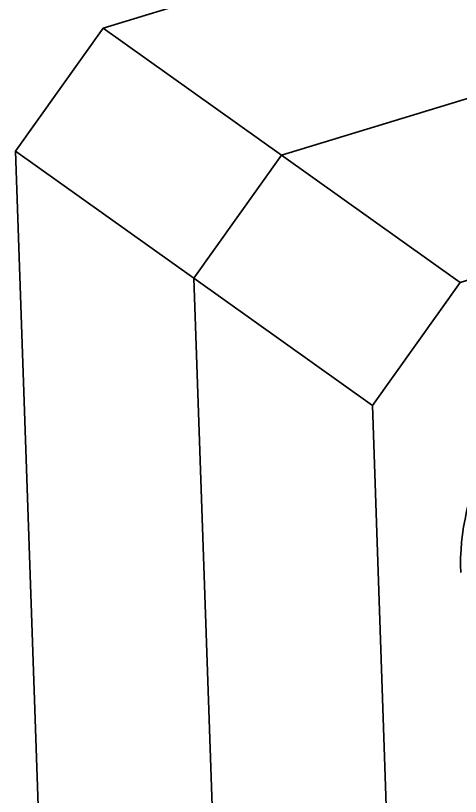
# Model space of a CAD drawing. Header units: millimetres. Extents: x 1333 to 129696, y -57210 to 105899.
# Drawn here: x 57133.19 to 57138.4, y 101195.87 to 101205.01 of the extents above; entities that cross this region are included whole.
import ezdxf

# ---------------------------------------------------------------- set-up
doc = ezdxf.new("R2010")
doc.units = ezdxf.units.MM
doc.header["$LTSCALE"] = 0.5

msp = doc.modelspace()

# ---------------------------------------------------------------- linework, layer by layer
at = {"color": 7, "lineweight": 35}
for p, q in [((57136.3081, 101203.3773), (57157.6114, 101209.8771)), ((57138.3979, 101201.8895), (57159.7011, 101208.3892)), ((57144.053, 101207.8658), (57134.2184, 101204.8652)), ((57146.7467, 101206.5622), (57136.3081, 101203.3773)), ((57133.787, 101186.05), (57133.1914, 101203.4264)), ((57135.8767, 101184.5622), (57135.2811, 101201.9385)), ((57135.2811, 101201.9385), (57136.0218, 101180.3295)), ((57138.3024, 101173.2723), (57137.3708, 101200.4506))]:
    msp.add_line(p, q, dxfattribs=at)
at = {"color": 7, "lineweight": 35, "ltscale": 0.176777}
msp.add_line((57133.1914, 101203.4264), (57134.2184, 101204.8652), dxfattribs=at)
at = {"color": 7, "lineweight": 35, "ltscale": 0.256529}
msp.add_line((57136.3081, 101203.3773), (57134.2184, 101204.8652), dxfattribs=at)
at = {"color": 7, "lineweight": 35, "ltscale": 0.256528}
for p, q in [((57135.2811, 101201.9385), (57133.1914, 101203.4264)), ((57137.3708, 101200.4506), (57135.2811, 101201.9385))]:
    msp.add_line(p, q, dxfattribs=at)
at = {"color": 7, "lineweight": 35, "ltscale": 0.176776}
for p, q in [((57135.2811, 101201.9385), (57136.3081, 101203.3773)), ((57136.3081, 101203.3773), (57135.2811, 101201.9385))]:
    msp.add_line(p, q, dxfattribs=at)
at = {"color": 7, "lineweight": 35, "ltscale": 0.256533}
msp.add_line((57138.3979, 101201.8895), (57136.3081, 101203.3773), dxfattribs=at)
at = {"color": 7, "lineweight": 35, "ltscale": 0.176779}
msp.add_line((57138.3979, 101201.8895), (57137.3708, 101200.4506), dxfattribs=at)
at = {"color": 7, "lineweight": 35}
msp.add_ellipse((57140.6427, 101199.1979), major_axis=(1.5225, 2.1384), ratio=0.767269, start_param=6.283138, end_param=8.647675, dxfattribs=at)

doc.saveas('drawing.dxf')
